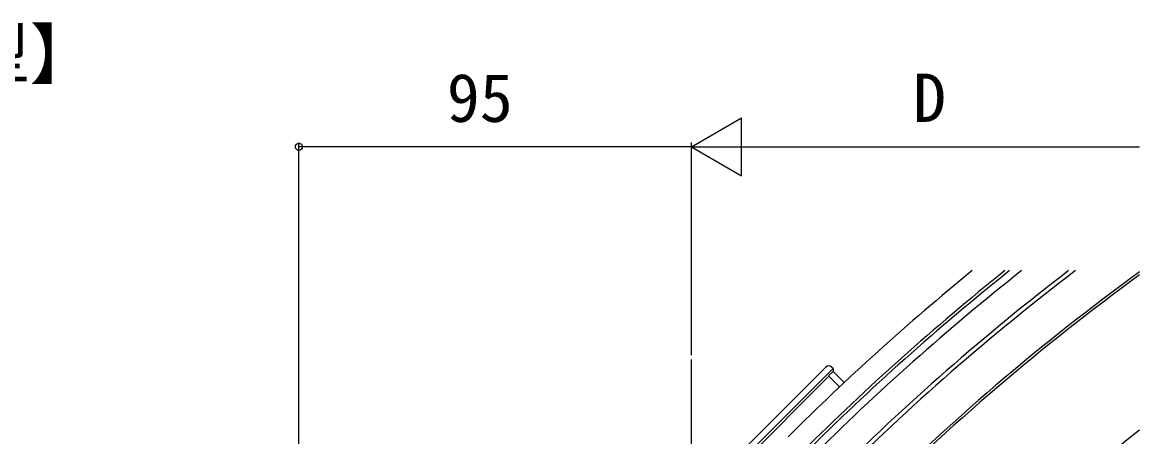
# Model space of a CAD drawing. Units: millimetres, scale not verified. Extents: x -700 to 700, y -1043 to 1037.
# Drawn here: x -562.5 to -292.1, y -683.4 to -583.1 of the extents above; entities that cross this region are included whole.
import ezdxf
from ezdxf.enums import TextEntityAlignment as Align

# ---------------------------------------------------------------- set-up
doc = ezdxf.new("R2010")
doc.units = ezdxf.units.MM
doc.header["$LTSCALE"] = 6
for name, color, linetype in [('0-2_USER1', 3, 'Continuous'), ('0-4_YKK_12', 2, 'Continuous'), ('0-5_YKK_13', 4, 'Continuous'), ('0-6_YKK_D', 6, 'Continuous')]:
    doc.layers.add(name, color=color, linetype=linetype)
doc.styles.add('ＭＳ ゴシック', font='')
doc.styles.get('ＭＳ ゴシック').set_extended_font_data('MS Gothic')

msp = doc.modelspace()

# ---------------------------------------------------------------- linework, layer by layer
at = {"layer": '0-4_YKK_12'}
msp.add_line((-400.6, -967.422), (-400.6, -664.695), dxfattribs=at)
for radius, start in [(595.5, 129.22885), (590.5, 128.63078), (580, 127.31381), (570.5, 126.08914), (569.9, 126.13312), (540, 128.48526), (540, 128.48526)]:
    msp.add_arc((43.936, -1104.49), radius, start, 135, dxfattribs=at)
at = {"layer": '0-5_YKK_13'}
for p, q in [((-368.086, -666.541), (-431.387, -729.842)), ((-366.319, -667.631), (-367.38, -668.692)), ((-366.319, -666.896), (-366.674, -666.541)), ((-363.627, -670.323), (-366.319, -667.631)), ((-431.214, -732.655), (-367.315, -668.757)), ((-367.38, -668.692), (-364.728, -671.343))]:
    msp.add_line(p, q, dxfattribs=at)
msp.add_lwpolyline([(-430.327, -730.903), (-366.319, -666.896), (-366.319, -667.631)], dxfattribs=at)
for radius, start in [(589.8, 128.54561), (588, 128.32493), (581, 127.44301)]:
    msp.add_arc((43.936, -1104.49), radius, start, 135, dxfattribs=at)
msp.add_ellipse((-367.38, -667.252), major_axis=(0, 1.004), ratio=0.99628, start_param=5.4996506, end_param=7.06672, dxfattribs=at)
at = {"layer": '0-6_YKK_D'}
for p, q in [((-400.6, -613.2), (-388.476, -606.2)), ((-388.476, -620.2), (-388.476, -606.2)), ((-495.6, -777.746), (-495.6, -612.2)), ((-400.6, -613.2), (-495.6, -613.2)), ((-400.6, -663.695), (-400.6, -612.2)), ((-400.6, -663.695), (-400.6, -612.2)), ((-400.6, -613.2), (-388.476, -620.2)), ((-400.6, -613.2), (-376.351, -613.2)), ((-386.6, -613.2), (-292.113, -613.2))]:
    msp.add_line(p, q, dxfattribs=at)
msp.add_circle((-495.6, -613.2), 0.85, dxfattribs=at)

# ---------------------------------------------------------------- texts
at = {"layer": '0-2_USER1', "style": 'ＭＳ ゴシック'}
msp.add_text('【アール型】', height=11.73, dxfattribs=at).set_placement((-640.727, -600.109), align=Align.BOTTOM_LEFT)
at = {"layer": '0-6_YKK_D', "style": 'ＭＳ ゴシック'}
for s, p in [('95', (-459.782, -610.7)), ('D', (-346.948, -610.7))]:
    msp.add_text(s, height=11.73, dxfattribs=at).set_placement(p, align=Align.BOTTOM_LEFT)

doc.saveas('drawing.dxf')
